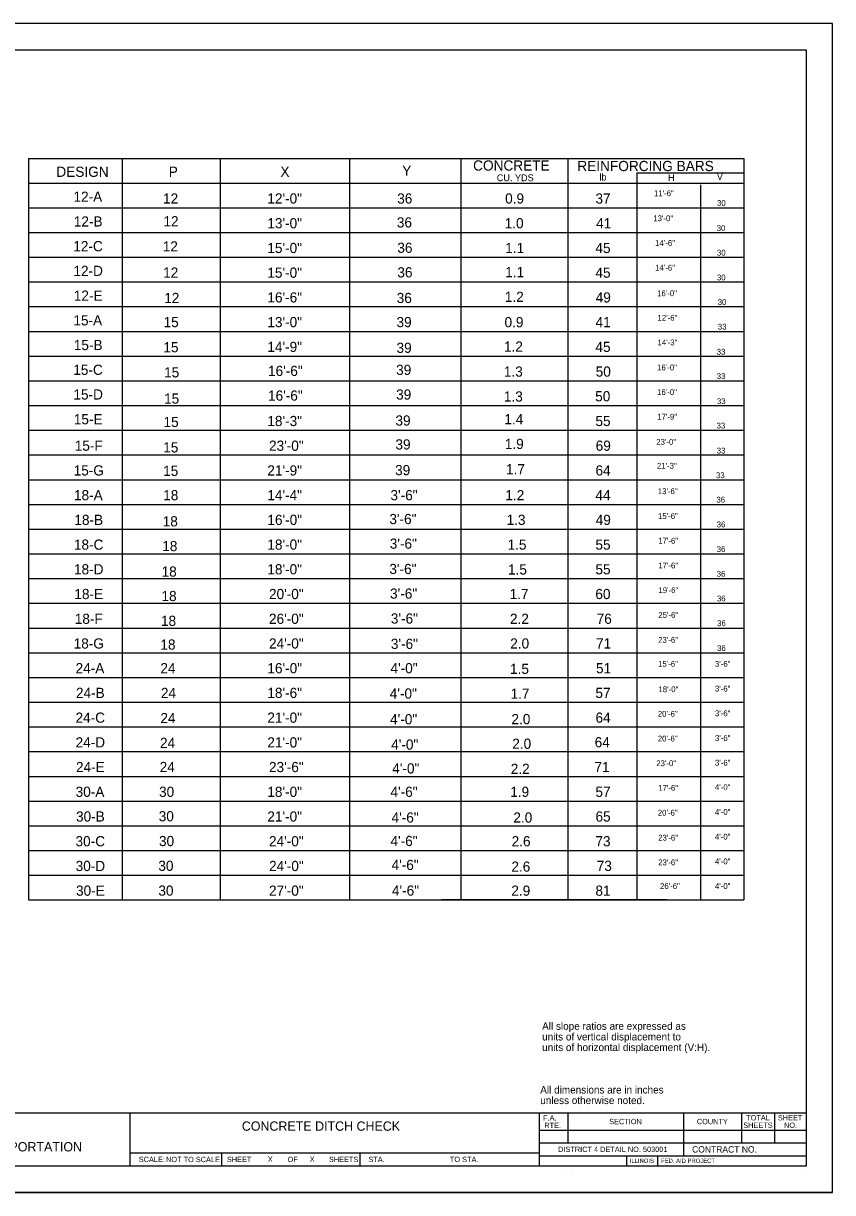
# Model space of a CAD drawing. Extents: x 0 to 2.83, y -0.14 to 1.83.
# Drawn here: x 1.564 to 2.833, y 0 to 1.833 of the extents above; entities that cross this region are included whole.
import ezdxf

# ---------------------------------------------------------------- set-up
doc = ezdxf.new("R2010")
doc.units = 0
for name, color, linetype in [('IDS_Notes', 7, 'Continuous'), ('RD_Pr_Roadway_Notes', 7, 'Continuous'), ('SH_General_Details', 7, 'Continuous'), ('SH_Printer_Plotting_Border', 7, 'Continuous')]:
    doc.layers.add(name, color=color, linetype=linetype)

msp = doc.modelspace()

# ---------------------------------------------------------------- linework, layer by layer
at = {"layer": 'SH_General_Details'}
for p, q in [((2.8333, 1.8333), (0, 1.8333)), ((2.8333, 0), (2.8333, 1.8333)), ((1.5725, 1.6217), (2.6941, 1.6217)), ((1.5725, 1.6217), (1.5725, 0.4589)), ((1.7191, 1.6217), (1.7191, 1.0016)), ((1.8729, 1.6217), (1.8729, 0.4589)), ((2.0755, 1.6217), (2.0755, 1.0016)), ((2.2503, 1.6217), (2.2503, 1.0016)), ((2.4181, 1.6217), (2.4181, 0.96)), ((2.6941, 1.6217), (2.6941, 0.4589)), ((2.5263, 1.599), (2.5263, 0.924)), ((2.5263, 1.599), (2.6941, 1.599)), ((1.5725, 1.583), (2.6941, 1.583)), ((1.7191, 1.583), (1.7191, 0.9628)), ((2.0755, 1.583), (2.0755, 0.9628)), ((2.2503, 1.583), (2.2503, 0.9628)), ((2.6263, 1.5802), (2.6263, 0.4589)), ((1.5725, 1.5442), (2.6941, 1.5442)), ((1.7191, 1.5442), (1.7191, 0.924)), ((2.0755, 1.5442), (2.0755, 0.924)), ((2.2503, 1.5442), (2.2503, 0.924)), ((2.4181, 1.5414), (2.4181, 0.9212)), ((1.5725, 1.5054), (2.6941, 1.5054)), ((1.7191, 1.5054), (1.7191, 0.8853)), ((2.0755, 1.5054), (2.0755, 0.8853)), ((2.2503, 1.5054), (2.2503, 0.8853)), ((2.4181, 1.5026), (2.4181, 0.8825)), ((1.5725, 1.4667), (2.6941, 1.4667)), ((1.7191, 1.4667), (1.7191, 0.8465)), ((2.0755, 1.4667), (2.0755, 0.8465)), ((2.2503, 1.4667), (2.2503, 0.8465)), ((2.4181, 1.4639), (2.4181, 0.8437)), ((1.5725, 1.4279), (2.6941, 1.4279)), ((1.7191, 1.4279), (1.7191, 0.8078)), ((2.0755, 1.4279), (2.0755, 0.8078)), ((2.2503, 1.4279), (2.2503, 0.8078)), ((2.4181, 1.4251), (2.4181, 0.805)), ((1.5725, 1.3892), (2.6941, 1.3892)), ((1.7191, 1.3892), (1.7191, 0.769)), ((2.0755, 1.3892), (2.0755, 0.769)), ((2.2503, 1.3892), (2.2503, 0.769)), ((2.4181, 1.3864), (2.4181, 0.7662)), ((1.5725, 1.3504), (2.6941, 1.3504)), ((1.7191, 1.3504), (1.7191, 0.7302)), ((2.0755, 1.3504), (2.0755, 0.7302)), ((2.2503, 1.3504), (2.2503, 0.7302)), ((2.4181, 1.3476), (2.4181, 0.7274)), ((1.5725, 1.3116), (2.6941, 1.3116)), ((1.7191, 1.3116), (1.7191, 0.6915)), ((2.0755, 1.3116), (2.0755, 0.6915)), ((2.2503, 1.3116), (2.2503, 0.6915)), ((2.4181, 1.3088), (2.4181, 0.6887)), ((1.5725, 1.2729), (2.6941, 1.2729)), ((1.7191, 1.2729), (1.7191, 0.6527)), ((2.0755, 1.2729), (2.0755, 0.6527)), ((2.2503, 1.2729), (2.2503, 0.6527)), ((2.4181, 1.2701), (2.4181, 0.6499)), ((1.5725, 1.2341), (2.6941, 1.2341)), ((2.4181, 1.2313), (2.4181, 0.6112)), ((1.5725, 1.1954), (2.6941, 1.1954)), ((2.4181, 1.1926), (2.4181, 0.4589)), ((2.5263, 1.176), (2.5263, 1.1566)), ((1.5725, 1.1566), (2.6941, 1.1566)), ((2.5263, 1.1372), (2.5263, 1.1178)), ((1.5725, 1.1178), (2.6941, 1.1178)), ((1.7191, 1.1142), (1.7191, 0.8465)), ((2.0755, 1.1142), (2.0755, 0.8465)), ((2.2503, 1.1142), (2.2503, 0.8465)), ((1.5725, 1.0791), (2.6941, 1.0791)), ((1.5725, 1.0791), (2.5263, 1.0791)), ((1.5725, 1.0403), (2.6941, 1.0403)), ((1.5725, 1.0403), (2.5263, 1.0403)), ((1.5725, 1.0016), (2.6941, 1.0016)), ((1.5725, 1.0016), (2.5263, 1.0016)), ((1.5725, 0.9628), (2.6941, 0.9628)), ((1.5725, 0.924), (2.6941, 0.924)), ((1.5725, 0.924), (2.5263, 0.924)), ((2.5263, 0.924), (2.5263, 0.9047)), ((2.5263, 0.9047), (2.5263, 0.8853)), ((1.5725, 0.8853), (2.6941, 0.8853)), ((2.5263, 0.8853), (2.5263, 0.8659)), ((2.5263, 0.8659), (2.5263, 0.8465)), ((1.5725, 0.8465), (2.6941, 0.8465)), ((1.7191, 0.8465), (1.7191, 0.4589)), ((2.0755, 0.8465), (2.0755, 0.4589)), ((2.2503, 0.8465), (2.2503, 0.4589)), ((2.5263, 0.8465), (2.5263, 0.4589)), ((1.5725, 0.8078), (2.6941, 0.8078)), ((1.5725, 0.769), (2.6941, 0.769)), ((1.5725, 0.7302), (2.6941, 0.7302)), ((1.5725, 0.6915), (2.6941, 0.6915)), ((1.5725, 0.6527), (2.6941, 0.6527)), ((1.5725, 0.614), (2.6941, 0.614)), ((1.5725, 0.5752), (2.6941, 0.5752)), ((1.5725, 0.5364), (2.6941, 0.5364)), ((1.5725, 0.4977), (2.6941, 0.4977)), ((1.5725, 0.4589), (2.6941, 0.4589)), ((2.5732, 0.4589), (2.2199, 0.4589)), ((0.1667, 0.125), (2.7917, 0.125)), ((1.7312, 0.125), (1.7312, 0.0417)), ((2.3729, 0.125), (2.3729, 0.0417)), ((2.4179, 0.125), (2.4179, 0.0779)), ((2.5995, 0.125), (2.5995, 0.0579)), ((2.6905, 0.125), (2.6905, 0.0779)), ((2.7423, 0.125), (2.7423, 0.0779)), ((2.3729, 0.0979), (2.7917, 0.0979)), ((2.3729, 0.0779), (2.7917, 0.0779)), ((1.7312, 0.0625), (2.3729, 0.0625)), ((1.875, 0.0625), (1.875, 0.0417)), ((2.0917, 0.0625), (2.0917, 0.0417)), ((2.3729, 0.0579), (2.7917, 0.0579)), ((2.5101, 0.0579), (2.5101, 0.0417)), ((2.5585, 0.0579), (2.5585, 0.0417)), ((2.4095, 0.0333), (2.4095, 0.0333)), ((2.4262, 0.0333), (2.4262, 0.0333)), ((2.7917, 0.0333), (2.7917, 0.0333)), ((2.8333, 0), (0, 0))]:
    msp.add_line(p, q, dxfattribs=at)
msp.add_lwpolyline([(0.1667, 1.7917), (2.7917, 1.7917), (2.7917, 0.0417), (0.1667, 0.0417)], close=True, dxfattribs=at)
at = {"layer": 'SH_Printer_Plotting_Border'}
msp.add_lwpolyline([(0, 0), (2.8333, 0), (2.8333, 1.8333), (0, 1.8333)], close=True, dxfattribs=at)

# ---------------------------------------------------------------- texts
at = {"layer": 'IDS_Notes'}
for p in [(1.9477, 0.0483), (2.0134, 0.0483)]:
    msp.add_text('X', height=0.00833, dxfattribs=at).set_placement(p)
at = {"layer": 'RD_Pr_Roadway_Notes'}
for s, height, p in [('All slope ratios are expressed as', 0.011667, (2.3778, 0.2553)), ('units of vertical displacement to', 0.011667, (2.3778, 0.2386)), ('units of horizontal displacement (V:H).', 0.011667, (2.3778, 0.222)), ('All dimensions are in inches', 0.011668, (2.3749, 0.1554)), ('unless otherwise noted.', 0.011668, (2.3749, 0.1388))]:
    msp.add_text(s, height=height, dxfattribs=at).set_placement(p)
at = {"layer": 'SH_General_Details'}
for s, height, p in [('CONCRETE', 0.016, (2.2696, 1.6025)), ('REINFORCING BARS', 0.016, (2.433, 1.6017)), ('DESIGN', 0.016, (1.616, 1.5927)), ('P', 0.016, (1.7923, 1.5927)), ('X', 0.016, (1.9674, 1.5927)), ('Y', 0.016, (2.1584, 1.5944)), ('CU. YDS  ', 0.01067, (2.3067, 1.5859)), ('lb  ', 0.01067, (2.4677, 1.5869)), ('H', 0.0107, (2.5753, 1.5862)), ('V', 0.0107, (2.6518, 1.5877)), ('12-A', 0.01596, (1.6429, 1.5536)), ('   12   ', 0.01596, (1.7656, 1.5508)), ('   12\'-0"    ', 0.01596, (1.9291, 1.5508)), ('  36   ', 0.01596, (2.1387, 1.5508)), ('   0.9   ', 0.01596, (2.302, 1.5508)), ('37    ', 0.01596, (2.4614, 1.5508)), ('11\'-6"', 0.00912, (2.5532, 1.5624)), ('30', 0.00912, (2.6521, 1.5471)), ('12-B', 0.01596, (1.6434, 1.5148)), ('   12   ', 0.01596, (1.7662, 1.5151)), ('   13\'-0"    ', 0.01596, (1.9291, 1.512)), ('  36   ', 0.01596, (2.1381, 1.5133)), ('   1.0   ', 0.01596, (2.3013, 1.512)), ('41    ', 0.01596, (2.4625, 1.512)), ('13\'-0"', 0.00912, (2.5521, 1.5232)), ('30', 0.00912, (2.6516, 1.5077)), ('12-C', 0.01596, (1.6426, 1.476)), ('   12   ', 0.01596, (1.7651, 1.4757)), ('   15\'-0"    ', 0.01596, (1.9291, 1.4732)), ('  36   ', 0.01596, (2.1389, 1.4736)), ('   1.1   ', 0.01596, (2.3021, 1.4732)), ('45    ', 0.01596, (2.4614, 1.4732)), ('14\'-6"', 0.00912, (2.555, 1.4845)), ('30', 0.00912, (2.6519, 1.4692)), ('12-D', 0.01596, (1.6428, 1.4373)), ('12', 0.01596, (1.7835, 1.4347)), ('   15\'-0"    ', 0.01596, (1.9291, 1.4345)), ('  36   ', 0.01596, (2.1389, 1.435)), ('   1.1   ', 0.01596, (2.3021, 1.4354)), ('45    ', 0.01596, (2.4614, 1.4345)), ('14\'-6"', 0.00912, (2.555, 1.4457)), ('30', 0.00912, (2.6519, 1.4304)), ('12-E', 0.01596, (1.6434, 1.3985)), ('   16\'-6"    ', 0.01596, (1.9292, 1.3957)), ('   1.2   ', 0.01596, (2.3015, 1.3967)), ('49    ', 0.01596, (2.4618, 1.3957)), ('16\'-0"', 0.00912, (2.5581, 1.4056)), ('12', 0.01596, (1.7852, 1.3948)), ('  36   ', 0.01596, (2.1379, 1.3948)), ('30', 0.00912, (2.6532, 1.3918)), ('15-A', 0.01596, (1.6428, 1.3598)), ('12\'-6"', 0.00912, (2.5587, 1.3671)), ('15', 0.01596, (1.7842, 1.357)), ('   13\'-0"    ', 0.01596, (1.9291, 1.357)), ('  39   ', 0.01596, (2.1376, 1.357)), ('   0.9   ', 0.01596, (2.3011, 1.3569)), ('41    ', 0.01596, (2.4617, 1.357)), ('33', 0.00912, (2.6533, 1.3532)), ('15-B', 0.01596, (1.6434, 1.321)), ('15', 0.01596, (1.7839, 1.3176)), ('   14\'-9"    ', 0.01596, (1.9291, 1.3182)), ('  39   ', 0.01596, (2.1376, 1.3167)), ('   1.2   ', 0.01596, (2.3002, 1.3186)), ('45    ', 0.01596, (2.4614, 1.3182)), ('14\'-3"', 0.00912, (2.5587, 1.3285)), ('33', 0.00912, (2.6516, 1.3139)), ('15-C', 0.01596, (1.6426, 1.2822)), ('15', 0.01596, (1.785, 1.2782)), ('   16\'-6"    ', 0.01596, (1.9302, 1.2805)), ('  39   ', 0.01596, (2.137, 1.2821)), ('   1.3   ', 0.01596, (2.3, 1.2794)), ('50    ', 0.01596, (2.4618, 1.2794)), ('16\'-0"', 0.00912, (2.5581, 1.2893)), ('33', 0.00912, (2.6516, 1.2757)), ('15-D', 0.01596, (1.6428, 1.2435)), ('15', 0.01596, (1.785, 1.2371)), ('   16\'-6"    ', 0.01596, (1.9302, 1.2418)), ('  39   ', 0.01596, (2.137, 1.2435)), ('   1.3   ', 0.01596, (2.3, 1.2404)), ('50    ', 0.01596, (2.461, 1.2407)), ('16\'-0"', 0.00912, (2.5581, 1.2506)), ('33', 0.00912, (2.6519, 1.2364)), ('15-E', 0.01596, (1.6434, 1.2047)), ('15', 0.01596, (1.7841, 1.2004)), ('   18\'-3"    ', 0.01596, (1.9291, 1.2019)), ('  39   ', 0.01596, (2.1359, 1.2027)), ('   1.4   ', 0.01596, (2.3008, 1.2048)), ('55    ', 0.01596, (2.4614, 1.2019)), ('17\'-9"', 0.00912, (2.5583, 1.212)), ('33', 0.00912, (2.6514, 1.1982)), ('15-F', 0.01596, (1.6449, 1.1632)), ('15', 0.01596, (1.7836, 1.1605)), ('   23\'-0"    ', 0.01596, (1.9317, 1.1632)), ('  39   ', 0.01596, (2.1359, 1.1652)), ('   1.9   ', 0.01596, (2.3015, 1.166)), ('69    ', 0.01596, (2.4618, 1.1632)), ('23\'-0"', 0.00912, (2.5568, 1.1726)), ('33', 0.00912, (2.6516, 1.1589)), ('15-G', 0.01596, (1.6432, 1.1244)), ('15', 0.01596, (1.7835, 1.1238)), ('   21\'-9"    ', 0.01596, (1.9291, 1.1244)), ('  39   ', 0.01596, (2.1354, 1.1249)), ('   1.7   ', 0.01596, (2.3034, 1.1263)), ('64    ', 0.01596, (2.4615, 1.1244)), ('21\'-3"', 0.00912, (2.5578, 1.1351)), ('33', 0.00912, (2.6504, 1.1203)), ('18-A', 0.01596, (1.6437, 1.0856)), ('18', 0.01596, (1.7836, 1.0856)), ('   14\'-4"    ', 0.01596, (1.9291, 1.0856)), ('   3\'-6"    ', 0.01596, (2.1222, 1.0856)), ('   1.2   ', 0.01596, (2.3023, 1.0856)), ('44    ', 0.01596, (2.4614, 1.0856)), ('13\'-6"', 0.00912, (2.5592, 1.0952)), ('36', 0.00912, (2.6511, 1.082)), ('   3\'-6"    ', 0.01596, (2.1205, 1.0482)), ('15\'-6"', 0.00912, (2.5595, 1.0563)), ('18-B', 0.01596, (1.6443, 1.0469)), ('18', 0.01596, (1.7828, 1.0446)), ('   16\'-0"    ', 0.01596, (1.9292, 1.0469)), ('   1.3   ', 0.01596, (2.3043, 1.047)), ('49    ', 0.01596, (2.4618, 1.0469)), ('36', 0.00912, (2.6516, 1.0432)), ('17\'-6"', 0.00912, (2.5599, 1.0176)), ('18-C', 0.01596, (1.6436, 1.0081)), ('18', 0.01596, (1.7821, 1.0058)), ('   18\'-0"    ', 0.01596, (1.9291, 1.0081)), ('   3\'-6"    ', 0.01596, (2.1211, 1.0096)), ('   1.5   ', 0.01596, (2.3058, 1.0081)), ('55    ', 0.01596, (2.4614, 1.0081)), ('36', 0.00912, (2.6516, 1.0044)), ('18-D', 0.01596, (1.6437, 0.9694)), ('18', 0.01596, (1.7811, 0.9658)), ('   18\'-0"    ', 0.01596, (1.9291, 0.9694)), ('   3\'-6"    ', 0.01596, (2.1205, 0.9699)), ('   1.5   ', 0.01596, (2.3065, 0.9691)), ('55    ', 0.01596, (2.4614, 0.9694)), ('17\'-6"', 0.00912, (2.5599, 0.9788)), ('36', 0.00912, (2.6516, 0.9657)), ('18-E', 0.01596, (1.6443, 0.9306)), ('18', 0.01596, (1.7809, 0.9275)), ('   20\'-0"    ', 0.01596, (1.9317, 0.9306)), ('   3\'-6"    ', 0.01596, (2.1216, 0.9313)), ('   1.7   ', 0.01596, (2.309, 0.9306)), ('60    ', 0.01596, (2.4613, 0.9306)), ('19\'-6"', 0.00912, (2.5602, 0.94)), ('36', 0.00912, (2.6519, 0.927)), ('18-F', 0.01596, (1.6449, 0.8918)), ('18', 0.01596, (1.7801, 0.8886)), ('   26\'-0"    ', 0.01596, (1.9317, 0.8918)), ('   3\'-6"    ', 0.01596, (2.1228, 0.8922)), ('   2.2   ', 0.01596, (2.3096, 0.8918)), ('76    ', 0.01596, (2.4633, 0.8918)), ('25\'-6"', 0.00912, (2.56, 0.9012)), ('36', 0.00912, (2.6522, 0.8882)), ('18-G', 0.01596, (1.6432, 0.8531)), ('18', 0.01596, (1.7792, 0.8514)), ('   24\'-0"    ', 0.01596, (1.9317, 0.8531)), ('   3\'-6"    ', 0.01596, (2.1228, 0.8525)), ('   2.0   ', 0.01596, (2.31, 0.8531)), ('71', 0.01596, (2.4623, 0.8531)), ('23\'-6"', 0.00912, (2.5598, 0.8621)), ('36', 0.00912, (2.6521, 0.8492)), ('24-A', 0.01596, (1.6462, 0.8143)), ('24', 0.01596, (1.7792, 0.8143)), ('   16\'-0"    ', 0.01596, (1.9292, 0.8143)), ('   4\'-0"    ', 0.01596, (2.1222, 0.8143)), ('   1.5   ', 0.01596, (2.3097, 0.8133)), ('51    ', 0.01596, (2.4623, 0.8143)), ('15\'-6"', 0.00912, (2.5597, 0.8245)), ('3\'-6"', 0.00912, (2.6488, 0.8245)), ('24-B', 0.01596, (1.6468, 0.7756)), ('24', 0.01596, (1.78, 0.7755)), ('   18\'-6"    ', 0.01596, (1.9291, 0.7756)), ('   4\'-0"    ', 0.01596, (2.1211, 0.7746)), ('   1.7   ', 0.01596, (2.3105, 0.7743)), ('57    ', 0.01596, (2.4614, 0.7756)), ('18\'-0"', 0.00912, (2.5603, 0.7847)), ('3\'-6"', 0.00912, (2.6488, 0.7857)), ('24-C', 0.01596, (1.6461, 0.7368)), ('24', 0.01596, (1.7792, 0.7361)), ('   21\'-0"    ', 0.01596, (1.9291, 0.7368)), ('64    ', 0.01596, (2.4615, 0.7368)), ('20\'-6"', 0.00912, (2.5592, 0.7462)), ('3\'-6"', 0.00912, (2.6488, 0.747)), ('   4\'-0"    ', 0.01596, (2.1216, 0.7343)), ('   2.0   ', 0.01596, (2.3119, 0.7345)), ('20\'-6"', 0.00912, (2.5592, 0.7074)), ('3\'-6"', 0.00912, (2.6488, 0.7082)), ('24-D', 0.01596, (1.6462, 0.698)), ('24', 0.01596, (1.7786, 0.6972)), ('   21\'-0"    ', 0.01596, (1.9291, 0.698)), ('   4\'-0"    ', 0.01596, (2.1233, 0.6946)), ('   2.0   ', 0.01596, (2.3132, 0.6959)), ('64    ', 0.01596, (2.4602, 0.6982)), ('3\'-6"', 0.00912, (2.6488, 0.6695)), ('24-E', 0.01596, (1.6468, 0.6593)), ('24', 0.01596, (1.7781, 0.6594)), ('   23\'-6"    ', 0.01596, (1.9317, 0.6593)), ('   4\'-0"    ', 0.01596, (2.125, 0.6572)), ('   2.2   ', 0.01596, (2.3108, 0.6565)), ('71    ', 0.01596, (2.4598, 0.6593)), ('23\'-0"', 0.00912, (2.5568, 0.6687)), ('30-A', 0.01596, (1.6463, 0.6205)), ('30', 0.01596, (1.7771, 0.6205)), ('   18\'-0"    ', 0.01596, (1.9291, 0.6205)), ('   4\'-6"    ', 0.01596, (2.1222, 0.6205)), ('   1.9   ', 0.01596, (2.31, 0.6205)), ('57    ', 0.01596, (2.4614, 0.6205)), ('17\'-6"', 0.00912, (2.5599, 0.63)), ('4\'-0"', 0.00912, (2.6488, 0.6311)), ('30-B', 0.01596, (1.6469, 0.5818)), ('30', 0.01596, (1.7766, 0.5822)), ('   21\'-0"    ', 0.01596, (1.9291, 0.5818)), ('   4\'-6"    ', 0.01596, (2.1239, 0.5802)), ('   2.0   ', 0.01596, (2.3149, 0.5802)), ('65    ', 0.01596, (2.4615, 0.5818)), ('20\'-6"', 0.00912, (2.5592, 0.5911)), ('4\'-0"', 0.00912, (2.6488, 0.5923)), ('30-C', 0.01596, (1.6461, 0.543)), ('30', 0.01596, (1.777, 0.5433)), ('   24\'-0"    ', 0.01596, (1.9317, 0.543)), ('   4\'-6"    ', 0.01596, (2.1222, 0.5434)), ('   2.6   ', 0.01596, (2.3122, 0.543)), ('73    ', 0.01596, (2.4614, 0.543)), ('23\'-6"', 0.00912, (2.5598, 0.552)), ('4\'-0"', 0.00912, (2.6488, 0.5536)), ('30-D', 0.01596, (1.6463, 0.5042)), ('30', 0.01596, (1.776, 0.5045)), ('   24\'-0"    ', 0.01596, (1.9318, 0.5042)), ('   4\'-6"    ', 0.01596, (2.1239, 0.5059)), ('   2.6   ', 0.01596, (2.3118, 0.5032)), ('73    ', 0.01596, (2.4634, 0.5044)), ('23\'-6"', 0.00912, (2.5598, 0.5133)), ('4\'-0"', 0.00912, (2.6488, 0.5148)), ('30-E', 0.01596, (1.6469, 0.4655)), ('30', 0.01596, (1.776, 0.4656)), ('   27\'-0"    ', 0.01596, (1.9317, 0.4655)), ('   4\'-6"    ', 0.01596, (2.1245, 0.4657)), ('   2.9   ', 0.01596, (2.3117, 0.4655)), ('81    ', 0.01596, (2.4614, 0.4655)), ('26\'-6"', 0.00912, (2.5627, 0.4761)), ('4\'-0"', 0.00912, (2.6488, 0.4761)), ('CONCRETE DITCH CHECK', 0.014583, (1.9069, 0.097)), ('F.A.  ', 0.00833, (2.3793, 0.1129)), ('SECTION', 0.00833, (2.483, 0.1073)), ('COUNTY', 0.00833, (2.6204, 0.1073)), ('SHEETS', 0.00833, (2.6932, 0.1015)), ('TOTAL', 0.00833, (2.6978, 0.1132)), ('SHEET', 0.00833, (2.7475, 0.1132)), ('NO.', 0.00833, (2.7571, 0.1015)), ('RTE.', 0.00833, (2.3812, 0.1012)), ('DEPARTMENT OF TRANSPORTATION', 0.014584, (1.3042, 0.0646)), ('SCALE:          ', 0.008333, (1.7453, 0.0479)), ('NOT TO SCALE', 0.008333, (1.7881, 0.0478)), ('SHEET', 0.00833, (1.8835, 0.0479)), ('OF', 0.00833, (1.9786, 0.0479)), ('SHEETS', 0.00833, (2.0435, 0.0479)), ('STA.', 0.00833, (2.1054, 0.0479)), ('TO STA.', 0.00833, (2.2332, 0.0479)), ('DISTRICT 4 DETAIL NO. 503001', 0.008333, (2.4029, 0.0637)), ('CONTRACT NO.      ', 0.01, (2.6129, 0.0628)), ('ILLINOIS', 0.00667, (2.5152, 0.0466)), ('FED. AID PROJECT', 0.006667, (2.5644, 0.0466))]:
    msp.add_text(s, height=height, dxfattribs=at).set_placement(p)

doc.saveas('drawing.dxf')
